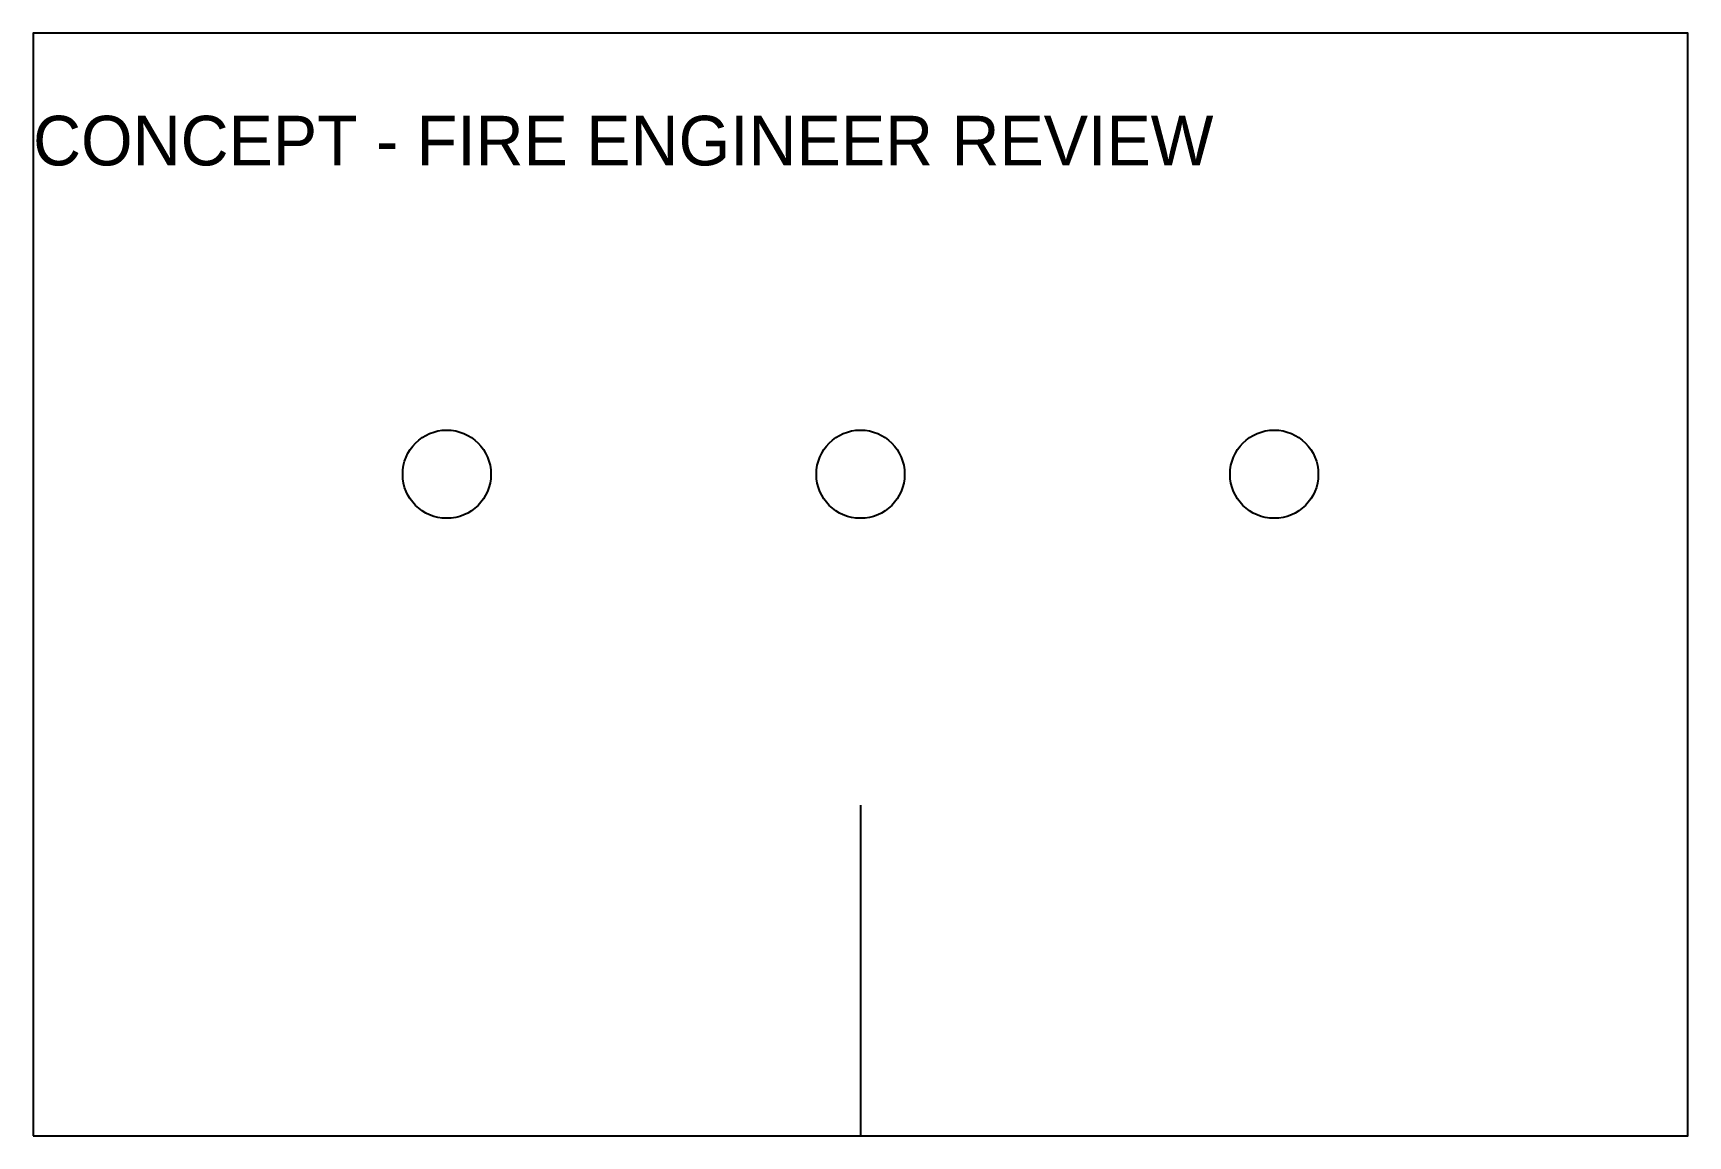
# Model space of a CAD drawing. Header units: millimetres. Extents: x 0 to 120, y 0 to 80.
import ezdxf

# ---------------------------------------------------------------- set-up
doc = ezdxf.new("R2010")
doc.units = ezdxf.units.MM
for name, color, linetype in [('F-ESCAPE', 7, 'Continuous'), ('F-ROOM', 7, 'Continuous'), ('F-SPRINKLER', 7, 'Continuous'), ('F-TEXT', 7, 'Continuous')]:
    doc.layers.add(name, color=color, linetype=linetype)

msp = doc.modelspace()

# ---------------------------------------------------------------- linework, layer by layer
at = {"layer": 'F-ESCAPE'}
msp.add_line((60, 24), (60, 0), dxfattribs=at)
at = {"layer": 'F-ROOM'}
msp.add_lwpolyline([(0, 0), (120, 0), (120, 80), (0, 80)], close=True, dxfattribs=at)
at = {"layer": 'F-SPRINKLER'}
for centre in [(30, 48), (60, 48), (90, 48)]:
    msp.add_circle(centre, 3.2, dxfattribs=at)

# ---------------------------------------------------------------- texts
at = {"layer": 'F-TEXT'}
msp.add_text('CONCEPT - FIRE ENGINEER REVIEW', height=3.6, dxfattribs=at).set_placement((0, 70.4))

doc.saveas('drawing.dxf')
